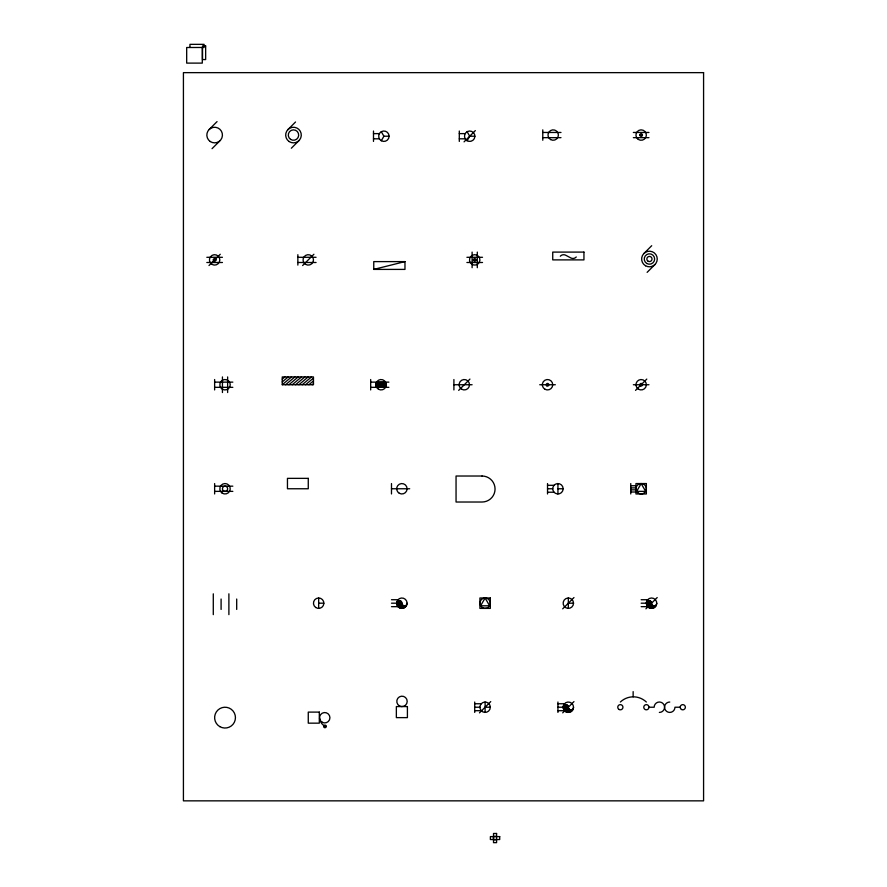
<?xml version="1.0" encoding="UTF-8"?>
<svg xmlns="http://www.w3.org/2000/svg" width="887" height="887" viewBox="0 0 887 887"><rect width="100%" height="100%" fill="white"/><g stroke="black" fill="none" stroke-linecap="round" stroke-linejoin="round"><path stroke-width="1.33" d="M381.31 140.734L383.894 136.221L381.31 131.697A5.2 5.2 0 0 1 389.094 136.221A5.2 5.2 0 0 1 381.288 140.723A5.2 5.2 0 0 1 381.288 131.708M467.116 140.734L469.7 136.221L467.116 131.697M209.243 129.413L217.049 121.619M212.048 148.661L219.854 140.856M287.721 129.801L295.526 121.996M291.335 148.229L299.141 140.434M208.999 265.535L220.264 254.259M302.622 265.535L313.898 254.259M464.067 141.853L475.332 130.589M375.955 383.849L377.674 382.131M375.888 385.091L378.849 382.131M376.066 386.1L380.024 382.131M376.376 386.954L381.21 382.131M377.186 387.331L382.386 382.131M378.361 387.331L383.561 382.131M379.536 387.331L384.736 382.131M380.711 387.331L385.701 382.341M381.887 387.331L386.045 383.173M383.062 387.331L386.255 384.149M384.237 387.331L386.244 385.324M458.668 390.369L469.944 379.093M643.895 253.516L651.701 245.71M647.122 272.353L654.928 264.548M396.833 602.34L398.429 600.743M396.711 603.637L399.715 600.632M396.888 604.635L400.58 600.942M397.221 605.488L401.234 601.464M397.653 606.22L401.689 602.195M398.196 606.863L401.889 603.171A2.606 2.606 0 0 0 404.483 605.799A2.606 2.606 0 0 0 407.089 603.193A5.2 5.2 0 0 0 399.283 598.692A5.2 5.2 0 0 0 399.283 607.695A5.2 5.2 0 0 0 407.089 603.193M398.828 607.407L402.077 604.158M399.56 607.85L402.521 604.89M400.403 608.183L403.153 605.433M401.39 608.371L404.006 605.754M402.587 608.349L405.259 605.677M404.328 607.795L406.479 605.633M635.524 390.369L646.789 379.093M562.702 608.826L573.967 597.561M479.479 712.86L490.744 701.595M646.501 602.34L648.098 600.743M646.379 603.637L649.384 600.632M646.556 604.635L650.26 600.942M646.889 605.488L650.914 601.464M647.333 606.22L651.357 602.195M645.924 608.826L657.2 597.561M648.497 607.407L651.745 604.158M649.229 607.85L652.189 604.89M650.071 608.183L652.832 605.433M651.058 608.371L653.686 605.754M652.267 608.349L654.928 605.677M653.996 607.795L656.158 605.633M563.267 706.407L564.919 704.755M563.156 707.693L566.194 704.666M563.345 708.691L567.048 704.977M563.677 709.533L567.691 705.52M564.121 710.265L568.146 706.24M562.702 712.86L573.967 701.595M565.296 711.441L568.534 708.214M566.028 711.884L568.977 708.935M566.871 712.217L569.62 709.467M567.868 712.405L570.485 709.788M569.077 712.372L571.749 709.7M570.84 711.784L572.902 709.722M282.254 379.137L284.871 376.931M282.254 381.931L288.208 376.931M282.254 384.736L313.466 384.736L313.466 376.931L282.254 376.931L282.254 384.736L291.535 376.931M285.581 384.736L294.861 376.931M288.907 384.736L298.187 376.931M292.244 384.736L301.525 376.931M295.571 384.736L304.851 376.931M298.897 384.736L308.177 376.931M302.223 384.736L311.503 376.931M305.56 384.736L313.466 378.084M308.887 384.736L313.466 380.889M312.213 384.736L313.466 383.683M373.76 269.404L404.971 261.61L404.971 269.404L373.76 269.404L373.76 261.61L404.971 261.61M542.777 132.462L560.983 132.462M633.351 132.462L648.962 132.462M373.494 133.615L379.392 133.615M459.3 133.615L465.143 133.615M639.86 135.057L642.454 135.057A1.297 1.297 0 0 1 640.503 136.188A1.297 1.297 0 0 1 640.503 133.937A1.297 1.297 0 0 1 642.454 135.057M383.894 136.221L389.094 136.221M469.7 136.221L474.9 136.221M542.777 137.662L560.983 137.662M633.351 137.662L648.962 137.662M373.494 138.815L379.392 138.815M459.3 138.815L465.143 138.815M206.826 257.297L222.437 257.297M297.855 257.297L316.06 257.297M466.906 257.297L482.517 257.297M213.335 259.891L215.929 259.891M473.414 259.891L476.009 259.891A1.297 1.297 0 0 0 474.057 258.771A1.297 1.297 0 0 0 474.057 261.022A1.297 1.297 0 0 0 476.009 259.891M206.826 262.497L222.437 262.497M297.855 262.497L316.06 262.497M466.906 262.497L482.517 262.497M214.632 382.131L232.837 382.131M370.677 382.131L388.883 382.131M453.9 384.736L472.106 384.736M539.728 384.736L555.329 384.736M633.351 384.736L648.962 384.736M214.632 387.331L232.837 387.331M370.677 387.331L388.883 387.331M547.534 485.3L554.053 485.3M630.757 485.732L635.957 485.732M214.632 486.165L232.837 486.165M630.757 487.894L635.957 487.894M391.489 488.759L409.694 488.759M547.534 488.759L552.734 488.759M557.934 488.759L563.134 488.759A5.2 5.2 0 0 1 555.329 493.272A5.2 5.2 0 0 1 555.329 484.258A5.2 5.2 0 0 1 563.134 488.759M630.757 489.846L635.957 489.846M214.632 491.365L232.837 491.365M630.757 492.008L635.957 492.008M547.534 492.23L554.053 492.23M391.489 599.723L398.008 599.723M641.157 599.723L647.687 599.723M318.666 603.193L323.866 603.193M391.489 603.193L396.689 603.193A2.606 2.606 0 0 1 399.283 600.599A2.606 2.606 0 0 1 401.889 603.193M568.334 603.193L573.534 603.193A5.2 5.2 0 0 1 565.74 607.695A5.2 5.2 0 0 1 565.74 598.692A5.2 5.2 0 0 1 573.534 603.193M641.157 603.193L646.357 603.193A2.606 2.606 0 0 1 648.962 600.599A2.606 2.606 0 0 1 651.557 603.193A2.606 2.606 0 0 0 654.162 605.799A2.606 2.606 0 0 0 656.757 603.193M391.489 606.664L398.008 606.664M641.157 606.664L647.687 606.664M474.711 703.757L481.231 703.757M557.934 703.757L564.465 703.757M474.711 707.227L479.911 707.227M485.111 707.227L490.311 707.227A5.2 5.2 0 0 1 482.517 711.729A5.2 5.2 0 0 1 482.517 702.726A5.2 5.2 0 0 1 490.311 707.227M557.934 707.227L563.134 707.227A2.606 2.606 0 0 1 565.74 704.622A2.606 2.606 0 0 1 568.334 707.227A2.606 2.606 0 0 0 570.94 709.822A2.606 2.606 0 0 0 573.534 707.227A5.2 5.2 0 0 0 565.74 702.726A5.2 5.2 0 0 0 565.74 711.729A5.2 5.2 0 0 0 573.534 707.227M648.962 707.227A2.606 2.606 0 0 0 645.06 704.977A2.606 2.606 0 0 0 645.06 709.478A2.606 2.606 0 0 0 648.962 707.227L654.162 707.227A5.2 5.2 0 0 1 659.363 702.016A5.2 5.2 0 0 1 664.563 707.227A5.2 5.2 0 0 0 669.763 712.427A5.2 5.2 0 0 0 674.963 707.227L680.174 707.227M474.711 710.698L481.231 710.698M557.934 710.698L564.465 710.698M323.644 726.409L326.25 726.409A1.297 1.297 0 0 1 324.298 727.528A1.297 1.297 0 0 1 324.298 725.278A1.297 1.297 0 0 1 326.25 726.409M493.516 836.408L496.576 836.408M493.516 839.723L496.576 839.723M633.141 691.616L633.141 696.827M630.757 483.559L630.757 493.959M568.334 597.993L568.334 608.393M557.934 483.559L557.934 493.959M557.934 702.027L557.934 712.427M547.534 483.559L547.534 493.959M542.777 129.857L542.777 140.257M493.46 836.596L493.46 839.534M485.111 702.027L485.111 712.427M477.306 252.096L477.306 267.697M474.711 702.027L474.711 712.427M472.106 252.096L472.106 267.697M459.3 131.021L459.3 141.421M453.9 379.525L453.9 389.936M391.489 483.559L391.489 493.959M373.494 131.021L373.494 141.421M370.677 379.525L370.677 389.936M318.666 597.993L318.666 608.393M297.855 254.691L297.855 265.102M236.696 599.024L236.696 609.436M228.89 593.824L228.89 614.636M227.637 376.931L227.637 392.531M222.437 376.931L222.437 392.531M221.096 599.024L221.096 609.436M214.632 379.525L214.632 389.936M214.632 483.559L214.632 493.959M213.29 593.824L213.29 614.636M202.291 47.51L202.291 63.11L186.68 63.11L186.68 47.51L204.099 47.466L204.099 44.35L189.951 44.35L189.951 47.466M669.763 702.027A5.2 5.2 0 0 0 664.563 707.227A5.2 5.2 0 0 1 659.363 712.427M620.357 702.027A18.86 18.86 0 0 1 646.357 702.027M324.919 726.242A10.444 10.444 0 0 1 319.531 717.949M576.262 256.975A4.424 4.424 0 0 1 571.04 258.039L565.54 255.146A4.424 4.424 0 0 0 560.318 256.21M485.111 597.993L480.61 605.799L489.613 605.799L485.111 597.993M641.157 483.559L636.655 491.365L645.658 491.365L641.157 483.559M205.651 45.913L202.535 45.913L202.535 59.573L205.651 59.573L205.651 45.913M703.579 72.645L183.421 72.645L183.421 800.85L703.579 800.85L703.579 72.645M583.945 252.096L552.734 252.096L552.734 259.891L583.945 259.891L583.945 252.096M482.051 476.02L456.051 476.02L456.051 502.02L482.051 502.02A13.006 13.006 0 0 0 495.057 489.014A13.006 13.006 0 0 0 482.051 476.02M308.266 478.359L287.455 478.359L287.455 488.759L308.266 488.759L308.266 478.359M646.357 483.559L635.957 483.559L635.957 493.959L646.357 493.959L646.357 483.559M490.311 597.993L479.911 597.993L479.911 608.393L490.311 608.393L490.311 597.993M407.41 706.573L396.356 706.573L396.356 717.627L407.41 717.627L407.41 706.573M319.309 712.106L308.266 712.106L308.266 723.16L319.309 723.16L319.309 712.106M496.576 833.481L493.516 833.481L493.516 842.65L496.576 842.65L496.576 833.481M499.703 836.596L490.389 836.596L490.389 839.534L499.703 839.534L499.703 836.596M681.471 709.478A2.606 2.606 0 0 0 685.374 707.227A2.606 2.606 0 0 0 681.471 704.977A2.606 2.606 0 0 0 681.471 709.478M619.048 709.478A2.606 2.606 0 0 0 622.951 707.227A2.606 2.606 0 0 0 619.048 704.977A2.606 2.606 0 0 0 619.048 709.478M399.394 705.875A5.2 5.2 0 0 0 407.2 701.373A5.2 5.2 0 0 0 399.394 696.872A5.2 5.2 0 0 0 399.394 705.875M322.136 722.24A5.2 5.2 0 0 0 329.931 717.738A5.2 5.2 0 0 0 322.136 713.237A5.2 5.2 0 0 0 322.136 722.24M219.832 726.641A10.4 10.4 0 0 0 235.443 717.627A10.4 10.4 0 0 0 219.832 708.624A10.4 10.4 0 0 0 219.832 726.641M399.283 493.272A5.2 5.2 0 0 0 407.089 488.759A5.2 5.2 0 0 0 399.283 484.258A5.2 5.2 0 0 0 399.283 493.272M648.641 607.506A5.2 5.2 0 0 0 656.746 603.57A5.2 5.2 0 0 0 649.284 598.514A5.2 5.2 0 0 0 648.641 607.506M482.517 607.695A5.2 5.2 0 0 0 490.311 603.193A5.2 5.2 0 0 0 482.517 598.692A5.2 5.2 0 0 0 482.517 607.695M315.75 607.506A5.2 5.2 0 0 0 323.855 603.57A5.2 5.2 0 0 0 316.393 598.514A5.2 5.2 0 0 0 315.75 607.506M638.562 493.272A5.2 5.2 0 0 0 646.357 488.759A5.2 5.2 0 0 0 638.562 484.258A5.2 5.2 0 0 0 638.562 493.272M305.66 264.404A5.2 5.2 0 0 0 313.466 259.891A5.2 5.2 0 0 0 305.66 255.389A5.2 5.2 0 0 0 305.66 264.404M213.9 260.966A1.297 1.297 0 0 0 215.929 259.991A1.297 1.297 0 0 0 214.066 258.727A1.297 1.297 0 0 0 213.9 260.966M212.037 264.404A5.2 5.2 0 0 0 219.832 259.891A5.2 5.2 0 0 0 212.037 255.389A5.2 5.2 0 0 0 212.037 264.404M638.241 139.37A5.2 5.2 0 0 0 646.346 135.434A5.2 5.2 0 0 0 638.884 130.378A5.2 5.2 0 0 0 638.241 139.37M550.583 139.558A5.2 5.2 0 0 0 558.389 135.057A5.2 5.2 0 0 0 550.583 130.555A5.2 5.2 0 0 0 550.583 139.558M466.784 140.523A5.2 5.2 0 0 0 474.889 136.587A5.2 5.2 0 0 0 467.427 131.542A5.2 5.2 0 0 0 466.784 140.523M289.107 141.521A7.806 7.806 0 0 0 301.27 135.611A7.806 7.806 0 0 0 290.071 128.038A7.806 7.806 0 0 0 289.107 141.521M290.57 139.37A5.2 5.2 0 0 0 298.675 135.434A5.2 5.2 0 0 0 291.213 130.378A5.2 5.2 0 0 0 290.57 139.37M210.263 141.521A7.806 7.806 0 0 0 222.415 135.611A7.806 7.806 0 0 0 211.228 128.038A7.806 7.806 0 0 0 210.263 141.521M222.437 389.238A5.2 5.2 0 0 0 230.243 384.736A5.2 5.2 0 0 0 222.437 380.224A5.2 5.2 0 0 0 222.437 389.238M646.834 263.506A5.2 5.2 0 0 0 654.639 259.004A5.2 5.2 0 0 0 646.834 254.502A5.2 5.2 0 0 0 646.834 263.506M648.142 261.255A2.606 2.606 0 0 0 652.034 259.004A2.606 2.606 0 0 0 648.142 256.753A2.606 2.606 0 0 0 648.142 261.255M645.536 265.767A7.806 7.806 0 0 0 657.245 259.004A7.806 7.806 0 0 0 645.536 252.252A7.806 7.806 0 0 0 645.536 265.767M640.503 385.856A1.297 1.297 0 0 0 642.454 384.736A1.297 1.297 0 0 0 640.503 383.605A1.297 1.297 0 0 0 640.503 385.856M638.241 389.038A5.2 5.2 0 0 0 646.346 385.102A5.2 5.2 0 0 0 638.884 380.057A5.2 5.2 0 0 0 638.241 389.038M546.802 385.812A1.297 1.297 0 0 0 548.831 384.825A1.297 1.297 0 0 0 546.969 383.561A1.297 1.297 0 0 0 546.802 385.812M544.928 389.238A5.2 5.2 0 0 0 552.734 384.736A5.2 5.2 0 0 0 544.928 380.224A5.2 5.2 0 0 0 544.928 389.238M461.706 389.238A5.2 5.2 0 0 0 469.511 384.736A5.2 5.2 0 0 0 461.706 380.224A5.2 5.2 0 0 0 461.706 389.238M378.483 389.238A5.2 5.2 0 0 0 386.288 384.736A5.2 5.2 0 0 0 378.483 380.224A5.2 5.2 0 0 0 378.483 389.238M471.795 264.204A5.2 5.2 0 0 0 479.9 260.268A5.2 5.2 0 0 0 472.438 255.212A5.2 5.2 0 0 0 471.795 264.204M223.579 490.921A2.606 2.606 0 0 0 227.626 488.948A2.606 2.606 0 0 0 223.901 486.42A2.606 2.606 0 0 0 223.579 490.921M222.116 493.072A5.2 5.2 0 0 0 230.221 489.136A5.2 5.2 0 0 0 222.759 484.08A5.2 5.2 0 0 0 222.116 493.072"/></g></svg>
